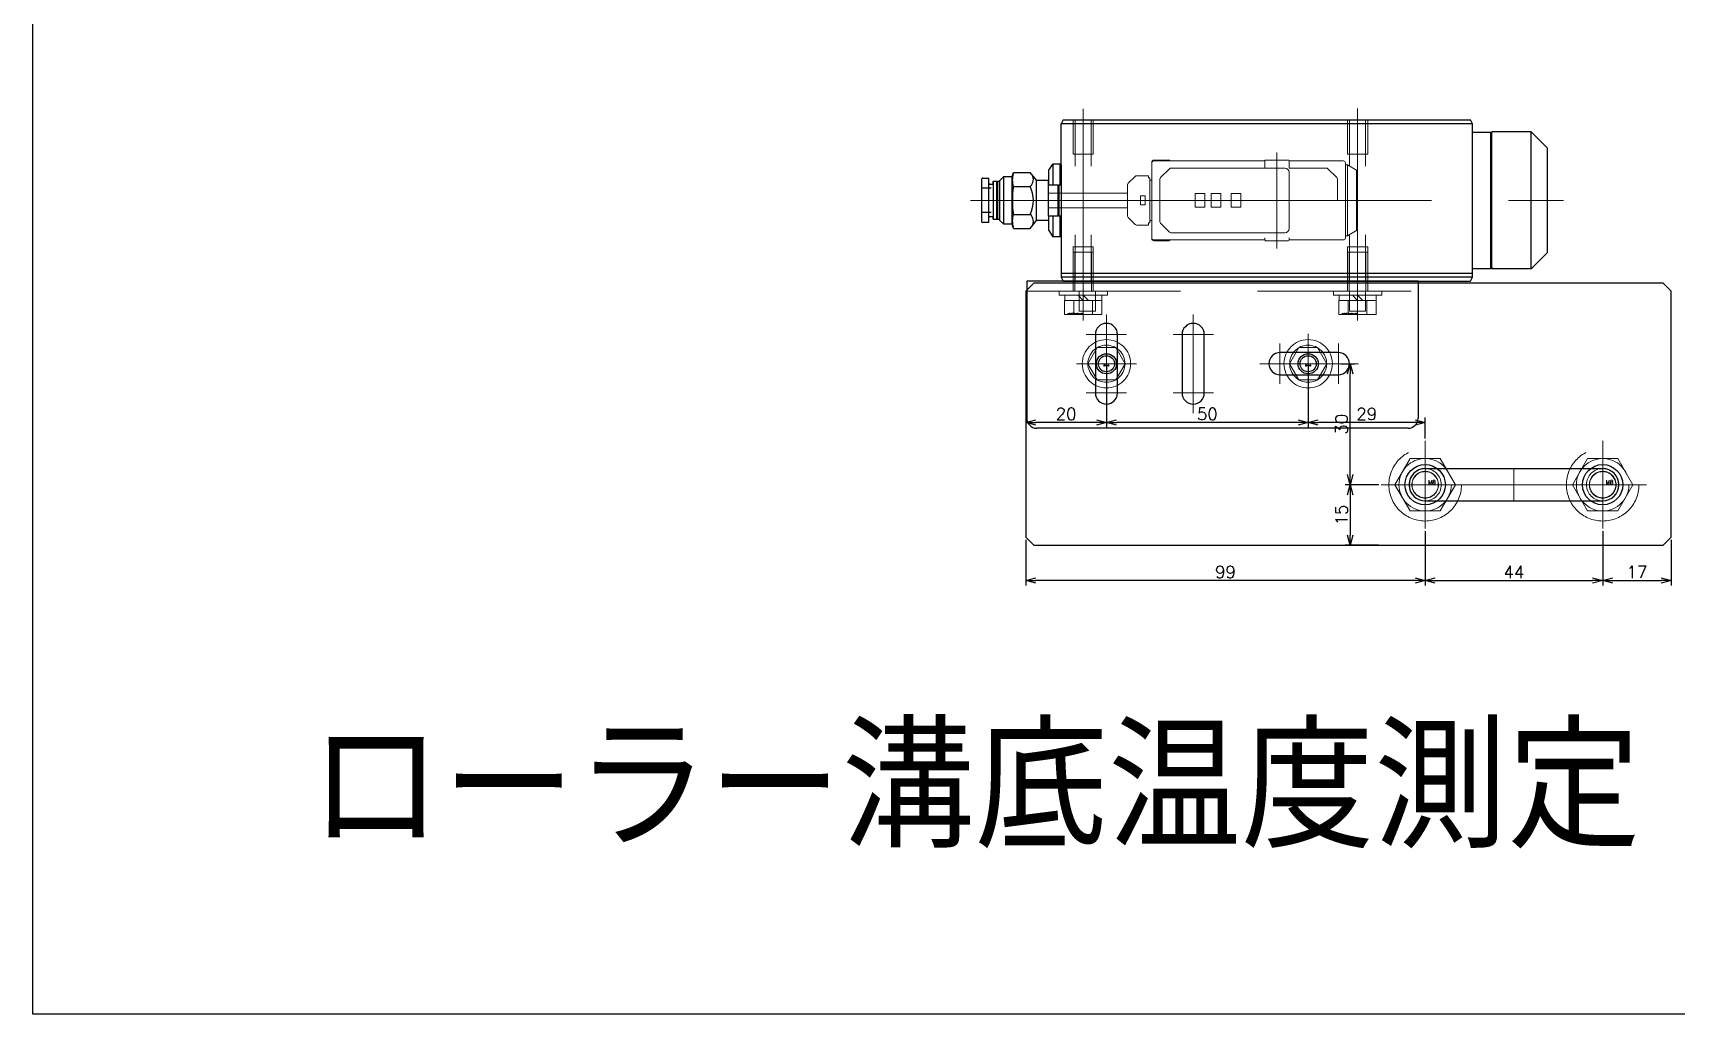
# Model space of a CAD drawing. Header units: millimetres. Extents: x -16130 to 36813, y -8099 to 27484.
# Drawn here: x 7928.7 to 8336, y -4815.4 to -4572.1 of the extents above; entities that cross this region are included whole.
import ezdxf

# ---------------------------------------------------------------- set-up
doc = ezdxf.new("R2010")
doc.units = ezdxf.units.MM
doc.header["$LTSCALE"] = 6
doc.header["$PDMODE"] = 99
doc.header["$PDSIZE"] = 1
doc.linetypes.add('CENTER2', pattern=[28.575, 19.05, -3.175, 3.175, -3.175])
doc.linetypes.add('HIDDEN', pattern=[9.525, 6.35, -3.175])
for name, color, linetype, lineweight in [('01_NORMAL', 7, 'Continuous', 25), ('04_HIDDEN', 2, 'HIDDEN', 13), ('05_CENTER', 4, 'CENTER2', 13), ('08_DIM', 3, 'Continuous', 13)]:
    doc.layers.add(name, color=color, linetype=linetype, lineweight=lineweight)
doc.layers.add('10_DRAFT', color=8, linetype='Continuous', lineweight=0, plot=False)
doc.styles.add('KSS_TXT', font='txt.shx', dxfattribs={"bigfont": 'extfont2.shx'})
doc.styles.add('KSS_TXT_L', font='txt.shx', dxfattribs={"height": 3, "bigfont": 'extfont2.shx'})
doc.dimstyles.new('KSS_DIM', dxfattribs={"dimtxt": 3, "dimasz": 2.5, "dimexe": 1.25, "dimexo": 0.625, "dimtad": 1, "dimdsep": 46, "dimtxsty": 'KSS_TXT', "dimblk": 'OPEN30', "dimcen": 0, "dimazin": 2, "dimtfac": 0.75, "dimtmove": 0, "dimatfit": 3, "dimldrblk": 'OPEN30', "dimfxl": 1, "dimtolj": 1, "dimarcsym": 0})

# ---------------------------------------------------------------- blocks, each defined once
blk = doc.blocks.new('FT-S1e_1_1')
at = {"color": 0}
for p, q in [((-82, 0), (-82, -34)), ((15, 0), (-82, 0)), ((-82, 0), (-82, -34)), ((15, 0), (-82, 0)), ((15, 0), (15, -34)), ((15, 0), (15, -34)), ((-65, -13.25), (-65, -27.75)), ((-65, -13.25), (-65, -27.75)), ((-59.5, -27.75), (-59.5, -13.25)), ((-59.5, -27.75), (-59.5, -13.25)), ((-43.5, -13.25), (-43.5, -27.75)), ((-43.5, -13.25), (-43.5, -27.75)), ((-38, -27.75), (-38, -13.25)), ((-38, -27.75), (-38, -13.25)), ((-4.75, -17.75), (-19.25, -17.75)), ((-4.75, -17.75), (-19.25, -17.75)), ((-19.25, -23.25), (-4.75, -23.25)), ((-19.25, -23.25), (-4.75, -23.25)), ((12.5, -36.5), (-79.5, -36.5)), ((12.5, -36.5), (-79.5, -36.5))]:
    blk.add_line(p, q, dxfattribs=at)
for centre, radius, start, end in [((-62.25, -13.25), 2.75, 0, 180), ((-62.25, -13.25), 2.75, 0, 180), ((-40.75, -13.25), 2.75, 0, 180), ((-40.75, -13.25), 2.75, 0, 180), ((-19.25, -20.5), 2.75, 90, 270), ((-19.25, -20.5), 2.75, 90, 270), ((-4.75, -20.5), 2.75, 270, 90), ((-4.75, -20.5), 2.75, 270, 90), ((-62.25, -27.75), 2.75, 180, 0), ((-62.25, -27.75), 2.75, 180, 0), ((-40.75, -27.75), 2.75, 180, 0), ((-40.75, -27.75), 2.75, 180, 0), ((-79.5, -34), 2.5, 180, 270), ((-79.5, -34), 2.5, 180, 270), ((12.5, -34), 2.5, 270, 0), ((12.5, -34), 2.5, 270, 0)]:
    blk.add_arc(centre, radius, start, end, dxfattribs=at)
at = {"layer": '04_HIDDEN', "color": 0}
for p, q in [((-82, -2.5), (15, -2.5)), ((-82, -2.5), (15, -2.5)), ((-69, -7.5), (-69, -2.5)), ((-69, -7.5), (-69, -2.5)), ((-65, -2.5), (-65, -7.5)), ((-65, -2.5), (-65, -7.5)), ((-2, -7.5), (-2, -2.5)), ((-2, -7.5), (-2, -2.5)), ((2, -2.5), (2, -7.5)), ((2, -2.5), (2, -7.5)), ((-69, -7.5), (-65, -7.5)), ((-69, -7.5), (-65, -7.5)), ((-2, -7.5), (2, -7.5)), ((-2, -7.5), (2, -7.5))]:
    blk.add_line(p, q, dxfattribs=at)
at = {"layer": '05_CENTER', "color": 0}
for p, q in [((-68, -5.61), (-68, 3.14)), ((0, -5.61), (0, 3.14)), ((-62.25, -8.25), (-62.25, -32.75)), ((-62.25, -8.25), (-62.25, -32.75)), ((-40.75, -8.25), (-40.75, -32.75)), ((-40.75, -8.25), (-40.75, -32.75)), ((-67.25, -13.25), (-57.25, -13.25)), ((-67.25, -13.25), (-57.25, -13.25)), ((-45.75, -13.25), (-35.75, -13.25)), ((-45.75, -13.25), (-35.75, -13.25)), ((-19.25, -15.5), (-19.25, -25.5)), ((-19.25, -15.5), (-19.25, -25.5)), ((-4.75, -15.5), (-4.75, -25.5)), ((-4.75, -15.5), (-4.75, -25.5)), ((-24.25, -20.5), (0.25, -20.5)), ((-24.25, -20.5), (0.25, -20.5)), ((-67.25, -27.75), (-57.25, -27.75)), ((-67.25, -27.75), (-57.25, -27.75)), ((-45.75, -27.75), (-35.75, -27.75)), ((-45.75, -27.75), (-35.75, -27.75))]:
    blk.add_line(p, q, dxfattribs=at)
blk = doc.blocks.new('FT-S1b_1_1')
at = {"color": 0}
for p, q in [((73, 0), (-28, 0)), ((73, 0), (-28, 0)), ((73.5, -1), (73, 0)), ((73.5, -1), (73, 0)), ((-47, -7), (-43, -3)), ((-47, -7), (-43, -3)), ((-43, -3), (-33.3, -3)), ((-43, -3), (-43, -37)), ((-43, -3), (-33.3, -3)), ((-43, -3), (-43, -37)), ((-33.3, -3.4), (-33.3, -3)), ((-33.3, -3.4), (-33.3, -3)), ((-33.3, -3.4), (-33, -3.1)), ((-33.3, -3.4), (-33, -3.1)), ((-33.3, -3.4), (-33.3, -36.6)), ((-33.3, -3.4), (-33.3, -36.6)), ((-28.5, -3.1), (-33, -3.1)), ((-33, -3.1), (-33, -36.9)), ((-28.5, -3.1), (-33, -3.1)), ((-33, -3.1), (-33, -36.9)), ((-28, 0), (-28.5, -1)), ((-28, 0), (-28.5, -1)), ((-28.5, -1), (-28.5, -3.1)), ((-28.5, -1), (73.5, -1)), ((-28.5, -1), (-28.5, -3.1)), ((-28.5, -1), (73.5, -1)), ((73.5, -2), (-28.5, -2)), ((73.5, -2), (-28.5, -2)), ((-28.5, -3.1), (-28.5, -36.9)), ((-28.5, -3.1), (-28.5, -36.9)), ((73.5, -11.2), (73.5, -1)), ((73.5, -11.2), (73.5, -1)), ((-47, -33), (-47, -7)), ((-47, -33), (-47, -7)), ((73.5, -11.2), (73.7, -11)), ((73.5, -11.2), (73.7, -11)), ((73.5, -28.8), (73.5, -11.2)), ((73.5, -28.8), (73.5, -11.2)), ((73.7, -11), (73.7, -16.1)), ((73.7, -11), (75.5, -11)), ((73.7, -11), (73.7, -16.1)), ((73.7, -11), (75.5, -11)), ((76.5, -12.5), (75.5, -11)), ((75.5, -16.1), (75.5, -11)), ((76.5, -12.5), (75.5, -11)), ((75.5, -16.1), (75.5, -11)), ((73.5, -16.1), (74, -16.1)), ((73.5, -16.1), (74, -16.1)), ((74, -16.3), (74.2, -16.1)), ((74, -16.1), (74, -23.9)), ((74, -16.3), (74.2, -16.1)), ((74, -16.1), (74, -23.9)), ((74.2, -16.1), (76.5, -16.1)), ((74.2, -16.1), (74.2, -23.9)), ((74.2, -16.1), (76.5, -16.1)), ((74.2, -16.1), (74.2, -23.9)), ((76.5, -12.5), (76.5, -16.1)), ((76.5, -12.5), (76.5, -16.1)), ((76.5, -16.1), (76.6, -16.1)), ((76.5, -16.1), (76.6, -16.1)), ((76.6, -15), (79.6, -15)), ((76.6, -16.1), (76.6, -15)), ((76.6, -15), (79.6, -15)), ((76.6, -16.1), (76.6, -15)), ((76.6, -16.1), (76.6, -23.9)), ((76.6, -16.1), (76.6, -23.9)), ((81.12, -13.07), (79.6, -15)), ((81.12, -13.07), (79.6, -15)), ((79.6, -15), (79.6, -25)), ((79.6, -15), (79.6, -25)), ((85.32, -13.07), (81.12, -13.07)), ((85.32, -13.07), (81.12, -13.07)), ((85.32, -13.07), (85.6, -14.1)), ((85.32, -13.07), (85.6, -14.1)), ((85.6, -14.1), (87.7, -14.1)), ((85.6, -14.1), (85.6, -25.9)), ((85.6, -14.1), (87.7, -14.1)), ((85.6, -14.1), (85.6, -25.9)), ((87.7, -14.1), (88.65, -15.05)), ((87.7, -14.1), (87.7, -25.9)), ((87.7, -14.1), (88.65, -15.05)), ((87.7, -14.1), (87.7, -25.9)), ((88.65, -15.05), (88.65, -15.25)), ((88.65, -15.05), (88.65, -15.25)), ((88.65, -15.25), (89.15, -15.25)), ((88.65, -15.25), (88.65, -24.75)), ((88.65, -15.25), (89.15, -15.25)), ((88.65, -15.25), (88.65, -24.75)), ((89.15, -15.25), (89.3, -15.45)), ((89.15, -15.25), (89.15, -24.75)), ((89.15, -15.25), (89.3, -15.45)), ((89.15, -15.25), (89.15, -24.75)), ((89.3, -15.45), (89.45, -15.25)), ((89.3, -15.45), (89.45, -15.25)), ((89.3, -24.55), (89.3, -15.45)), ((89.3, -24.55), (89.3, -15.45)), ((89.45, -15.25), (90.25, -15.25)), ((89.45, -15.25), (89.45, -24.75)), ((89.45, -15.25), (90.25, -15.25)), ((89.45, -15.25), (89.45, -24.75)), ((90.25, -15.25), (90.35, -15.35)), ((90.25, -15.25), (90.25, -24.75)), ((90.25, -15.25), (90.35, -15.35)), ((90.25, -15.25), (90.25, -24.75)), ((90.35, -15.35), (90.35, -15.95)), ((90.35, -15.35), (90.35, -15.95)), ((90.35, -15.95), (91.2, -15.95)), ((90.35, -24.05), (90.35, -15.95)), ((90.35, -15.95), (91.2, -15.95)), ((90.35, -24.05), (90.35, -15.95)), ((91.4, -14.5), (92.9, -14.5)), ((91.4, -14.5), (91.4, -15.75)), ((91.4, -14.5), (92.9, -14.5)), ((91.4, -14.5), (91.4, -15.75)), ((91.4, -15.75), (91.4, -24.25)), ((91.4, -15.75), (91.4, -24.25)), ((93.2, -25.2), (93.2, -14.8)), ((93.2, -25.2), (93.2, -14.8)), ((85.32, -16.54), (81.12, -16.54)), ((85.32, -16.54), (81.12, -16.54)), ((90.85, -17), (93.2, -17)), ((90.85, -17), (93.2, -17)), ((74, -23.9), (73.5, -23.9)), ((74, -23.9), (73.5, -23.9)), ((73.7, -23.9), (73.7, -29)), ((73.7, -23.9), (73.7, -29)), ((74.2, -23.9), (74, -23.7)), ((74.2, -23.9), (74, -23.7)), ((76.5, -23.9), (74.2, -23.9)), ((76.5, -23.9), (74.2, -23.9)), ((75.5, -29), (75.5, -23.9)), ((75.5, -29), (75.5, -23.9)), ((76.5, -23.9), (76.5, -27.5)), ((76.5, -23.9), (76.6, -23.9)), ((76.5, -23.9), (76.5, -27.5)), ((76.5, -23.9), (76.6, -23.9)), ((76.6, -23.9), (76.6, -25)), ((76.6, -23.9), (76.6, -25)), ((85.32, -23.46), (81.12, -23.46)), ((85.32, -23.46), (81.12, -23.46)), ((91.2, -24.05), (90.35, -24.05)), ((90.35, -24.05), (90.35, -24.65)), ((91.2, -24.05), (90.35, -24.05)), ((90.35, -24.05), (90.35, -24.65)), ((90.85, -23), (93.2, -23)), ((90.85, -23), (93.2, -23)), ((91.4, -24.25), (91.4, -25.5)), ((91.4, -24.25), (91.4, -25.5)), ((76.5, -27.5), (75.5, -29)), ((76.5, -27.5), (75.5, -29)), ((79.6, -25), (76.6, -25)), ((79.6, -25), (76.6, -25)), ((79.6, -25), (81.12, -26.93)), ((79.6, -25), (81.12, -26.93)), ((85.32, -26.93), (81.12, -26.93)), ((85.32, -26.93), (81.12, -26.93)), ((85.6, -25.9), (85.32, -26.93)), ((85.6, -25.9), (85.32, -26.93)), ((87.7, -25.9), (85.6, -25.9)), ((87.7, -25.9), (85.6, -25.9)), ((87.7, -25.9), (88.65, -24.95)), ((87.7, -25.9), (88.65, -24.95)), ((88.65, -24.75), (88.65, -24.95)), ((89.15, -24.75), (88.65, -24.75)), ((88.65, -24.75), (88.65, -24.95)), ((89.15, -24.75), (88.65, -24.75)), ((89.3, -24.55), (89.15, -24.75)), ((89.3, -24.55), (89.15, -24.75)), ((89.45, -24.75), (89.3, -24.55)), ((89.45, -24.75), (89.3, -24.55)), ((90.25, -24.75), (89.45, -24.75)), ((90.25, -24.75), (89.45, -24.75)), ((90.35, -24.65), (90.25, -24.75)), ((90.35, -24.65), (90.25, -24.75)), ((92.9, -25.5), (91.4, -25.5)), ((92.9, -25.5), (91.4, -25.5)), ((73.5, -28.8), (73.7, -29)), ((73.5, -28.8), (73.5, -39)), ((73.5, -28.8), (73.7, -29)), ((73.5, -28.8), (73.5, -39)), ((73.7, -29), (75.5, -29)), ((73.7, -29), (75.5, -29)), ((-47, -33), (-43, -37)), ((-47, -33), (-43, -37)), ((-33.3, -36.6), (-33, -36.9)), ((-33.3, -36.6), (-33.3, -37)), ((-33.3, -36.6), (-33, -36.9)), ((-33.3, -36.6), (-33.3, -37)), ((-43, -37), (-33.3, -37)), ((-43, -37), (-33.3, -37)), ((-28.5, -36.9), (-33, -36.9)), ((-28.5, -36.9), (-33, -36.9)), ((-28.5, -36.9), (-28.5, -39)), ((-28.5, -36.9), (-28.5, -39)), ((-28.5, -39), (-28, -40)), ((-28.5, -39), (73.5, -39)), ((-28.5, -39), (-28, -40)), ((-28.5, -39), (73.5, -39)), ((73, -40), (-28, -40)), ((73, -40), (-28, -40)), ((73, -40), (73.5, -39)), ((73, -40), (73.5, -39))]:
    blk.add_line(p, q, dxfattribs=at)
for centre, radius, start, end in [((82.74, -14.8), 2.37, 150.5581, 226.933), ((82.74, -14.8), 2.37, 150.5581, 226.933), ((79.42, -14.8), 6.16, 343.6571, 13.6572), ((79.42, -14.8), 6.16, 343.6571, 13.6572), ((91.2, -15.75), 0.2, 270, 0), ((91.2, -15.75), 0.2, 270, 0), ((92.9, -14.8), 0.3, 0, 90), ((92.9, -14.8), 0.3, 0, 90), ((88.76, -20), 8.39, 155.608, 204.392), ((88.76, -20), 8.39, 155.608, 204.392), ((61.32, -20), 24.25, 351.7868, 8.2132), ((61.32, -20), 24.25, 351.7868, 8.2132), ((82.74, -25.2), 2.37, 133.067, 209.4419), ((82.74, -25.2), 2.37, 133.067, 209.4419), ((79.42, -25.2), 6.16, 346.3428, 16.3429), ((79.42, -25.2), 6.16, 346.3428, 16.3429), ((91.2, -24.25), 0.2, 0, 90), ((91.2, -24.25), 0.2, 0, 90), ((92.9, -25.2), 0.3, 270, 0), ((92.9, -25.2), 0.3, 270, 0)]:
    blk.add_arc(centre, radius, start, end, dxfattribs=at)
at = {"layer": '04_HIDDEN', "color": 0}
for p, q in [((-2.5, 0), (-2.5, -8.5)), ((-2, 0), (-2, -11.5)), ((2, 0), (2, -11.5)), ((2.5, 0), (2.5, -8.5)), ((65.5, 0), (65.5, -8.5)), ((66, 0), (66, -11.5)), ((70, 0), (70, -11.5)), ((70.5, 0), (70.5, -8.5)), ((2.5, -8.5), (-2.5, -8.5)), ((70.5, -8.5), (65.5, -8.5)), ((-2, -40), (-2, -28.5)), ((2, -40), (2, -28.5)), ((66, -40), (66, -28.5)), ((70, -40), (70, -28.5)), ((-2.5, -40), (-2.5, -31.5)), ((2.5, -31.5), (-2.5, -31.5)), ((2.5, -40), (2.5, -31.5)), ((65.5, -40), (65.5, -31.5)), ((70.5, -31.5), (65.5, -31.5)), ((70.5, -40), (70.5, -31.5))]:
    blk.add_line(p, q, dxfattribs=at)
at = {"layer": '05_CENTER', "color": 0}
for p, q in [((0, 2.05), (0, -42.44)), ((68, 2.05), (68, -42.44)), ((95.96, -20), (-51.05, -20)), ((0, -42.81), (0, -33.68)), ((0, -42.71), (0, -33.78)), ((68, -42.71), (68, -33.78))]:
    blk.add_line(p, q, dxfattribs=at)
blk = doc.blocks.new('FT-H30b_1_1')
at = {"color": 0}
for p, q in [((2.8, 0), (-2.8, 0)), ((2.8, 0), (-2.8, 0)), ((-19.7, -2.5), (-17.5, -1.2)), ((-19.7, -2.5), (-17.5, -1.2)), ((-19.7, -17.5), (-19.7, -2.5)), ((-19.7, -17.5), (-19.7, -2.5)), ((-17, -1.2), (-17.5, -1.2)), ((-17.5, -1.2), (-17.5, -18.8)), ((-17, -1.2), (-17.5, -1.2)), ((-17.5, -1.2), (-17.5, -18.8)), ((-17, -0.7), (-17, -1.2)), ((-17, -0.7), (-17, -1.2)), ((-17, -1.2), (-17, -18.8)), ((-17, -1.2), (-17, -18.8)), ((-3, -0.2), (-16.5, -0.2)), ((-3, -0.2), (-16.5, -0.2)), ((-3, -0.7), (-3, -0.2)), ((-3, -0.7), (-3, -0.2)), ((-3, -17), (-3, -3)), ((-3, -17), (-3, -3)), ((-2, -2), (26.29, -2)), ((-2, -2), (26.29, -2)), ((3, -0.2), (26.5, -0.2)), ((3, -0.2), (3, -0.7)), ((3, -0.2), (26.5, -0.2)), ((3, -0.2), (3, -0.7)), ((26.5, -0.2), (30.5, -0.2)), ((26.5, -0.2), (30.5, -0.2)), ((26.65, -2.15), (28.85, -4.35)), ((26.65, -2.15), (28.85, -4.35)), ((30.51, 0), (26.7, 0)), ((30.51, 0), (26.7, 0)), ((31, -5), (31, -0.5)), ((31, -5), (31, -0.5)), ((31.8, -4.44), (31.8, -3.9)), ((31.8, -3.9), (34.79, -3.9)), ((31.8, -4.44), (31.8, -3.9)), ((31.8, -3.9), (34.79, -3.9)), ((36.85, -5.75), (35.15, -4.05)), ((36.85, -5.75), (35.15, -4.05)), ((29, -15.29), (29, -4.71)), ((29, -15.29), (29, -4.71)), ((31, -5), (31, -15)), ((31, -5), (31.5, -5)), ((31, -5), (31, -15)), ((31, -5), (31.5, -5)), ((31.8, -4.44), (31.5, -4.44)), ((31.5, -4.44), (31.5, -5)), ((31.8, -4.44), (31.5, -4.44)), ((31.5, -4.44), (31.5, -5)), ((31.5, -5), (31.5, -15)), ((31.5, -5), (31.5, -15)), ((37, -6.11), (37, -8.2)), ((37, -6.11), (37, -8.2)), ((-15, -10), (-17, -10)), ((-15, -10), (-17, -10)), ((-15, -10), (-15, -15.29)), ((-15, -10), (-15, -15.29)), ((8.9, -11.7), (8.9, -8.3)), ((8.9, -8.3), (11.3, -8.3)), ((8.9, -11.7), (8.9, -8.3)), ((8.9, -8.3), (11.3, -8.3)), ((11.3, -11.7), (8.9, -11.7)), ((11.3, -11.7), (8.9, -11.7)), ((11.3, -8.3), (11.3, -11.7)), ((11.3, -8.3), (11.3, -11.7)), ((13.9, -11.7), (13.9, -8.3)), ((13.9, -8.3), (16.3, -8.3)), ((13.9, -11.7), (13.9, -8.3)), ((13.9, -8.3), (16.3, -8.3)), ((16.3, -11.7), (13.9, -11.7)), ((16.3, -11.7), (13.9, -11.7)), ((16.3, -8.3), (16.3, -11.7)), ((16.3, -8.3), (16.3, -11.7)), ((17.9, -11.7), (17.9, -8.3)), ((17.9, -8.3), (20.3, -8.3)), ((17.9, -11.7), (17.9, -8.3)), ((17.9, -8.3), (20.3, -8.3)), ((20.3, -11.7), (17.9, -11.7)), ((20.3, -11.7), (17.9, -11.7)), ((20.3, -8.3), (20.3, -11.7)), ((20.3, -8.3), (20.3, -11.7)), ((29, -10), (31.5, -10)), ((29, -10), (31.5, -10)), ((32.65, -8.9), (32.65, -11.1)), ((32.65, -8.9), (33.8, -8.9)), ((32.65, -8.9), (32.65, -11.1)), ((32.65, -8.9), (33.8, -8.9)), ((32.65, -10), (33.8, -10)), ((32.65, -10), (33.8, -10)), ((33.8, -11.1), (32.65, -11.1)), ((33.8, -11.1), (32.65, -11.1)), ((33.8, -11.1), (33.8, -8.9)), ((33.8, -11.1), (33.8, -8.9)), ((37, -8.2), (37, -11.8)), ((56.8, -8.2), (37, -8.2)), ((37, -8.2), (37, -11.8)), ((56.8, -8.2), (37, -8.2)), ((37, -11.8), (37, -13.89)), ((56.8, -11.8), (37, -11.8)), ((37, -11.8), (37, -13.89)), ((56.8, -11.8), (37, -11.8)), ((-14.85, -15.65), (-12.65, -17.85)), ((-14.85, -15.65), (-12.65, -17.85)), ((28.85, -15.65), (26.65, -17.85)), ((28.85, -15.65), (26.65, -17.85)), ((31, -15), (31.5, -15)), ((31, -19.5), (31, -15)), ((31, -15), (31.5, -15)), ((31, -19.5), (31, -15)), ((31.5, -15), (31.5, -15.56)), ((31.5, -15), (31.5, -15.56)), ((31.5, -15.56), (31.8, -15.56)), ((31.5, -15.56), (31.8, -15.56)), ((31.8, -16.1), (31.8, -15.56)), ((31.8, -16.1), (31.8, -15.56)), ((31.8, -16.1), (34.79, -16.1)), ((31.8, -16.1), (34.79, -16.1)), ((36.85, -14.25), (35.15, -15.95)), ((36.85, -14.25), (35.15, -15.95)), ((-19.7, -17.5), (-17.5, -18.8)), ((-19.7, -17.5), (-17.5, -18.8)), ((-17, -18.8), (-17.5, -18.8)), ((-17, -18.8), (-17.5, -18.8)), ((-17, -18.8), (-17, -19.3)), ((-17, -18.8), (-17, -19.3)), ((-16.5, -19.8), (-3, -19.8)), ((-16.5, -19.8), (-3, -19.8)), ((-12.29, -18), (-3, -18)), ((-12.29, -18), (-3, -18)), ((-3, -18), (-3, -19.8)), ((-3, -18), (-3, -19.8)), ((-2.8, -20), (2.8, -20)), ((-2.8, -20), (2.8, -20)), ((26.29, -18), (-2, -18)), ((26.29, -18), (-2, -18)), ((3, -18), (3, -19.8)), ((3, -18), (3, -19.8)), ((26.5, -19.8), (3, -19.8)), ((26.5, -19.8), (3, -19.8)), ((26.5, -19.8), (30.5, -19.8)), ((26.5, -19.8), (30.5, -19.8)), ((26.7, -20), (30.53, -20)), ((26.7, -20), (30.53, -20))]:
    blk.add_line(p, q, dxfattribs=at)
for centre, radius, start, end in [((-2.8, -0.2), 0.2, 90, 180), ((-2.8, -0.2), 0.2, 90, 180), ((-16.5, -0.7), 0.5, 90, 180), ((-16.5, -0.7), 0.5, 90, 180), ((-2, -3), 1, 90, 180), ((-2, -3), 1, 90, 180), ((2.8, -0.2), 0.2, 0, 90), ((2.8, -0.2), 0.2, 0, 90), ((26.29, -2.5), 0.5, 45, 90), ((26.29, -2.5), 0.5, 45, 90), ((26.7, -0.2), 0.2, 90, 180), ((26.7, -0.2), 0.2, 90, 180), ((30.5, -0.7), 0.5, 0, 90), ((30.5, -0.7), 0.5, 0, 90), ((30.5, -0.5), 0.5, 0, 88.8541), ((30.5, -0.5), 0.5, 0, 88.8541), ((34.79, -4.4), 0.5, 45, 90), ((34.79, -4.4), 0.5, 45, 90), ((28.5, -4.71), 0.5, 0, 45), ((28.5, -4.71), 0.5, 0, 45), ((36.5, -6.11), 0.5, 0, 45), ((36.5, -6.11), 0.5, 0, 45), ((-14.5, -15.29), 0.5, 180, 225), ((-14.5, -15.29), 0.5, 180, 225), ((28.5, -15.29), 0.5, 315, 0), ((28.5, -15.29), 0.5, 315, 0), ((34.79, -15.6), 0.5, 270, 315), ((34.79, -15.6), 0.5, 270, 315), ((36.5, -13.89), 0.5, 315, 0), ((36.5, -13.89), 0.5, 315, 0), ((-16.5, -19.3), 0.5, 180, 270), ((-16.5, -19.3), 0.5, 180, 270), ((-12.29, -17.5), 0.5, 225, 270), ((-12.29, -17.5), 0.5, 225, 270), ((-2, -17), 1, 180, 270), ((-2, -17), 1, 180, 270), ((-2.8, -19.8), 0.2, 180, 270), ((-2.8, -19.8), 0.2, 180, 270), ((2.8, -19.8), 0.2, 270, 0), ((2.8, -19.8), 0.2, 270, 0), ((26.29, -17.5), 0.5, 270, 315), ((26.29, -17.5), 0.5, 270, 315), ((26.7, -19.8), 0.199, 180, 270), ((26.7, -19.8), 0.199, 180, 270), ((30.5, -19.3), 0.5, 270, 0), ((30.5, -19.3), 0.5, 270, 0), ((30.5, -19.5), 0.5, 273.6243, 0), ((30.5, -19.5), 0.5, 273.6243, 0)]:
    blk.add_arc(centre, radius, start, end, dxfattribs=at)
at = {"layer": '05_CENTER', "color": 0}
for p, q in [((0, 1.9), (0, -21.9)), ((-22.7, -10), (59.8, -10))]:
    blk.add_line(p, q, dxfattribs=at)
blk = doc.blocks.new('A$C71340FE3_1_1')
at = {"color": 0}
for p, q in [((-4.62, 5.8), (4.62, 5.8)), ((-4.62, 2.3), (-4.62, 5.8)), ((-2.31, 2.3), (-2.31, 5.8)), ((2.31, 2.3), (2.31, 5.8)), ((4.62, 2.3), (4.62, 5.8)), ((-6, 1), (6, 1)), ((-6, 1), (-6, 0)), ((-6, 0), (6, 0)), ((-4.6, 2.3), (-4.6, 1)), ((4.6, 2.3), (-4.6, 2.3)), ((0, 1), (-1.3, 2.3)), ((0, 2.3), (1.3, 1)), ((4.6, 1), (4.6, 2.3)), ((6, 0), (6, 1))]:
    blk.add_line(p, q, dxfattribs=at)
at = {"color": 0, "linetype": 'CENTER2'}
blk.add_line((0, -11.2), (0, 7.3), dxfattribs=at)
at = {"color": 0, "linetype": 'HIDDEN'}
for p, q in [((-2.5, -9.7), (-2.5, 0)), ((-2.07, 0), (-2.07, -9.7)), ((2.07, 0), (2.07, -9.7)), ((2.5, -9.7), (2.5, 0)), ((-2.5, -9.7), (2.5, -9.7))]:
    blk.add_line(p, q, dxfattribs=at)
at = {"layer": '10_DRAFT', "style": 'KSS_TXT_L'}
blk.add_text('BT-M5x12L,SW,PW', height=0.3, dxfattribs=at).set_placement((0.22, 5.46))
blk = doc.blocks.new('_Open30')
at = {"color": 0, "linetype": 'ByBlock', "lineweight": -2}
for p, q in [((-1, 0.27), (0, 0)), ((0, 0), (-1, -0.27)), ((0, 0), (-1, 0))]:
    blk.add_line(p, q, dxfattribs=at)
blk = doc.blocks.new('*D2976')
at = {"layer": '08_DIM', "color": 0, "lineweight": -2, "transparency": 16777216}
for p, q in [((8244.75, -4654.74), (8244.75, -4669.94)), ((8273.75, -4672.63), (8273.75, -4667.44)), ((8271.25, -4668.69), (8247.25, -4668.69))]:
    blk.add_line(p, q, dxfattribs=at)
at = {"layer": 'Defpoints', "color": 0, "transparency": 16777216}
for p in [(8244.75, -4654.12), (8244.75, -4668.69), (8273.75, -4673.25)]:
    blk.add_point(p, dxfattribs=at)
at = {"layer": '08_DIM', "color": 0, "lineweight": -2, "transparency": 16777216, "xscale": 2.5, "yscale": 2.5, "zscale": 2.5, "rotation": 180}
blk.add_blockref('_Open30', (8244.75, -4668.69), dxfattribs=at)
at = {"layer": '08_DIM', "color": 0, "lineweight": -2, "transparency": 16777216, "xscale": 2.5, "yscale": 2.5, "zscale": 2.5}
blk.add_blockref('_Open30', (8273.75, -4668.69), dxfattribs=at)
at = {"layer": '08_DIM', "color": 0, "transparency": 16777216, "insert": (8259.25, -4666.56), "char_height": 3, "attachment_point": 5, "style": 'KSS_TXT'}
blk.add_mtext('\\A1;29', dxfattribs=at)
blk = doc.blocks.new('*D2977')
at = {"layer": '08_DIM', "color": 0, "lineweight": -2, "transparency": 16777216}
for p, q in [((8194.75, -4654.74), (8194.75, -4669.94)), ((8244.75, -4654.74), (8244.75, -4669.94)), ((8242.25, -4668.69), (8197.25, -4668.69))]:
    blk.add_line(p, q, dxfattribs=at)
at = {"layer": 'Defpoints', "color": 0, "transparency": 16777216}
for p in [(8194.75, -4654.12), (8244.75, -4654.12), (8194.75, -4668.69)]:
    blk.add_point(p, dxfattribs=at)
at = {"layer": '08_DIM', "color": 0, "lineweight": -2, "transparency": 16777216, "xscale": 2.5, "yscale": 2.5, "zscale": 2.5, "rotation": 180}
blk.add_blockref('_Open30', (8194.75, -4668.69), dxfattribs=at)
at = {"layer": '08_DIM', "color": 0, "lineweight": -2, "transparency": 16777216, "xscale": 2.5, "yscale": 2.5, "zscale": 2.5}
blk.add_blockref('_Open30', (8244.75, -4668.69), dxfattribs=at)
at = {"layer": '08_DIM', "color": 0, "transparency": 16777216, "insert": (8219.75, -4666.56), "char_height": 3, "attachment_point": 5, "style": 'KSS_TXT'}
blk.add_mtext('\\A1;50', dxfattribs=at)
blk = doc.blocks.new('*D2978')
at = {"layer": '08_DIM', "color": 0, "lineweight": -2, "transparency": 16777216}
for p, q in [((8174.75, -4666.99), (8174.75, -4669.94)), ((8194.75, -4666.99), (8194.75, -4669.94)), ((8192.25, -4668.69), (8177.25, -4668.69))]:
    blk.add_line(p, q, dxfattribs=at)
at = {"layer": 'Defpoints', "color": 0, "transparency": 16777216}
for p in [(8174.75, -4666.37), (8194.75, -4666.37), (8174.75, -4668.69)]:
    blk.add_point(p, dxfattribs=at)
at = {"layer": '08_DIM', "color": 0, "lineweight": -2, "transparency": 16777216, "xscale": 2.5, "yscale": 2.5, "zscale": 2.5, "rotation": 180}
blk.add_blockref('_Open30', (8174.75, -4668.69), dxfattribs=at)
at = {"layer": '08_DIM', "color": 0, "lineweight": -2, "transparency": 16777216, "xscale": 2.5, "yscale": 2.5, "zscale": 2.5}
blk.add_blockref('_Open30', (8194.75, -4668.69), dxfattribs=at)
at = {"layer": '08_DIM', "color": 0, "transparency": 16777216, "insert": (8184.75, -4666.56), "char_height": 3, "attachment_point": 5, "style": 'KSS_TXT'}
blk.add_mtext('\\A1;20', dxfattribs=at)
blk = doc.blocks.new('A$C6C943B69_1_1')
at = {"color": 0, "linetype": 'CENTER2'}
for p, q in [((0, -7.44), (0, 7.44)), ((-7.44, 0), (7.44, 0))]:
    blk.add_line(p, q, dxfattribs=at)
at = {"color": 0}
for p, q in [((-4.62, 0), (-2.31, 4)), ((-2.31, 4), (2.31, 4)), ((2.31, 4), (4.62, 0)), ((-2.31, -4), (-4.62, 0)), ((2.31, -4), (-2.31, -4)), ((4.62, 0), (2.31, -4))]:
    blk.add_line(p, q, dxfattribs=at)
for radius in [6, 4.6]:
    blk.add_circle((0, 0), radius, dxfattribs=at)
at = {"layer": '10_DRAFT', "style": 'KSS_TXT_L'}
blk.add_text('BT-M5', height=0.3, dxfattribs=at).set_placement((-0.7, -0.56))
blk = doc.blocks.new('A$C3E5F2E43_1_1')
at = {"color": 0}
for p, q in [((-22, 4), (22, 4)), ((-22, -4), (22, -4))]:
    blk.add_line(p, q, dxfattribs=at)
for centre, start, end in [((-22, 0), 90, 270), ((22, 0), 270, 90)]:
    blk.add_arc(centre, 4, start, end)
at = {"layer": '04_HIDDEN', "color": 0}
for centre in [(-22, 0), (22, 0)]:
    blk.add_circle(centre, 3.32, dxfattribs=at)
for centre, start, end in [((-22, 0), 270, 90), ((22, 0), 90, 270)]:
    blk.add_arc(centre, 4, start, end, dxfattribs=at)
at = {"layer": '05_CENTER', "color": 0}
for p, q in [((-22, -6.7), (-22, 6.7)), ((22, -6.7), (22, 6.7)), ((28.64, 0), (-28.64, 0))]:
    blk.add_line(p, q, dxfattribs=at)
at = {"layer": '10_DRAFT'}
blk.add_line((0, 4), (0, -4), dxfattribs=at)
blk = doc.blocks.new('8b_1_1')
at = {"color": 0, "linetype": 'CENTER2'}
for p, q in [((0, -10.87), (0, 10.87)), ((10.87, 0), (-10.87, 0))]:
    blk.add_line(p, q, dxfattribs=at)
at = {"color": 0}
for p, q in [((-3.75, 6.49), (-7.5, 0)), ((-3.75, 6.49), (-7.5, 0)), ((3.75, 6.49), (-3.75, 6.49)), ((3.75, 6.49), (-3.75, 6.49)), ((7.5, 0), (3.75, 6.49)), ((7.5, 0), (3.75, 6.49)), ((-7.5, 0), (-3.75, -6.49)), ((-7.5, 0), (-3.75, -6.49)), ((3.75, -6.49), (7.5, 0)), ((3.75, -6.49), (7.5, 0)), ((-3.75, -6.49), (3.75, -6.49)), ((-3.75, -6.49), (3.75, -6.49))]:
    blk.add_line(p, q, dxfattribs=at)
for radius in [9, 6.5, 4, 3.25]:
    blk.add_circle((0, 0), radius, dxfattribs=at)
at = {"layer": '10_DRAFT', "style": 'KSS_TXT'}
blk.add_text('M8', height=1, dxfattribs=at).set_placement((0.76, 0.14))
blk = doc.blocks.new('M5tz_1_1_1')
at = {"color": 0}
for radius in [2.5, 2.5, 2]:
    blk.add_circle((0, 0), radius, dxfattribs=at)
blk.add_circle((0, 0), 2)
at = {"layer": '05_CENTER'}
for p, q in [((0, -5.06), (0, 5.06)), ((5.06, 0), (-5.06, 0))]:
    blk.add_line(p, q, dxfattribs=at)
blk = doc.blocks.new('A$C68097B02_1_1')
at = {"color": 0}
blk.add_lwpolyline([(-18, -45), (138, -45), (140, -43), (140, 18), (138, 20), (-18, 20), (-20, 18), (-20, -43)], close=True, dxfattribs=at)
for centre in [(79, -30), (123, -30)]:
    blk.add_circle(centre, 5, dxfattribs=at)
at = {"layer": '05_CENTER'}
for p, q in [((79, -37.34), (79, -22.66)), ((123, -37.34), (123, -22.66)), ((86.34, -30), (71.66, -30)), ((130.34, -30), (115.66, -30))]:
    blk.add_line(p, q, dxfattribs=at)
for p in [(0, 0), (50, 0, 0)]:
    blk.add_blockref('M5tz_1_1_1', p)
blk = doc.blocks.new('*D3006')
at = {"layer": '08_DIM', "color": 0, "lineweight": -2, "transparency": 16777216}
for p, q in [((8273.75, -4695.61), (8273.75, -4709.13)), ((8317.75, -4695.61), (8317.75, -4709.13)), ((8276.25, -4707.88), (8315.25, -4707.88))]:
    blk.add_line(p, q, dxfattribs=at)
at = {"layer": 'Defpoints', "color": 0, "transparency": 16777216}
for p in [(8273.75, -4694.99), (8317.75, -4694.99), (8317.75, -4707.88)]:
    blk.add_point(p, dxfattribs=at)
at = {"layer": '08_DIM', "color": 0, "lineweight": -2, "transparency": 16777216, "xscale": 2.5, "yscale": 2.5, "zscale": 2.5, "rotation": 180}
blk.add_blockref('_Open30', (8273.75, -4707.88), dxfattribs=at)
at = {"layer": '08_DIM', "color": 0, "lineweight": -2, "transparency": 16777216, "xscale": 2.5, "yscale": 2.5, "zscale": 2.5}
blk.add_blockref('_Open30', (8317.75, -4707.88), dxfattribs=at)
at = {"layer": '08_DIM', "color": 0, "transparency": 16777216, "insert": (8295.75, -4705.76), "char_height": 3, "attachment_point": 5, "style": 'KSS_TXT'}
blk.add_mtext('\\A1;44', dxfattribs=at)
blk = doc.blocks.new('*D3007')
at = {"layer": '08_DIM', "color": 0, "lineweight": -2, "transparency": 16777216}
for p, q in [((8317.75, -4695.61), (8317.75, -4709.13)), ((8334.75, -4697.74), (8334.75, -4709.13)), ((8320.25, -4707.88), (8332.25, -4707.88))]:
    blk.add_line(p, q, dxfattribs=at)
at = {"layer": 'Defpoints', "color": 0, "transparency": 16777216}
for p in [(8317.75, -4694.99), (8334.75, -4697.12), (8334.75, -4707.88)]:
    blk.add_point(p, dxfattribs=at)
at = {"layer": '08_DIM', "color": 0, "lineweight": -2, "transparency": 16777216, "xscale": 2.5, "yscale": 2.5, "zscale": 2.5, "rotation": 180}
blk.add_blockref('_Open30', (8317.75, -4707.88), dxfattribs=at)
at = {"layer": '08_DIM', "color": 0, "lineweight": -2, "transparency": 16777216, "xscale": 2.5, "yscale": 2.5, "zscale": 2.5}
blk.add_blockref('_Open30', (8334.75, -4707.88), dxfattribs=at)
at = {"layer": '08_DIM', "color": 0, "transparency": 16777216, "insert": (8326.25, -4705.76), "char_height": 3, "attachment_point": 5, "style": 'KSS_TXT'}
blk.add_mtext('\\A1;17', dxfattribs=at)
blk = doc.blocks.new('*D3008')
at = {"layer": '08_DIM', "color": 0, "lineweight": -2, "transparency": 16777216}
for p, q in [((8262.26, -4684.12), (8253.92, -4684.12)), ((8255.17, -4686.62), (8255.17, -4696.62)), ((8262.26, -4699.12), (8253.92, -4699.12))]:
    blk.add_line(p, q, dxfattribs=at)
at = {"layer": 'Defpoints', "color": 0, "transparency": 16777216}
for p in [(8262.88, -4684.12), (8255.17, -4699.12), (8262.88, -4699.12)]:
    blk.add_point(p, dxfattribs=at)
at = {"layer": '08_DIM', "color": 0, "lineweight": -2, "transparency": 16777216, "xscale": 2.5, "yscale": 2.5, "zscale": 2.5}
for p, rotation in [((8255.17, -4684.12), 90), ((8255.17, -4699.12), 270)]:
    blk.add_blockref('_Open30', p, dxfattribs=dict(at, rotation=rotation))
at = {"layer": '08_DIM', "color": 0, "transparency": 16777216, "insert": (8253.04, -4691.62), "char_height": 3, "attachment_point": 5, "rotation": 90, "style": 'KSS_TXT'}
blk.add_mtext('\\A1;15', dxfattribs=at)
blk = doc.blocks.new('*D3009')
at = {"layer": '08_DIM', "color": 0, "lineweight": -2, "transparency": 16777216}
for p, q in [((8252.82, -4654.12), (8256.41, -4654.12)), ((8255.16, -4681.62), (8255.16, -4656.62)), ((8262.26, -4684.12), (8253.91, -4684.12))]:
    blk.add_line(p, q, dxfattribs=at)
at = {"layer": 'Defpoints', "color": 0, "transparency": 16777216}
for p in [(8252.19, -4654.12), (8255.16, -4654.12), (8262.88, -4684.12)]:
    blk.add_point(p, dxfattribs=at)
at = {"layer": '08_DIM', "color": 0, "lineweight": -2, "transparency": 16777216, "xscale": 2.5, "yscale": 2.5, "zscale": 2.5}
for p, rotation in [((8255.16, -4654.12), 90), ((8255.16, -4684.12), 270)]:
    blk.add_blockref('_Open30', p, dxfattribs=dict(at, rotation=rotation))
at = {"layer": '08_DIM', "color": 0, "transparency": 16777216, "insert": (8253.03, -4669.12), "char_height": 3, "attachment_point": 5, "rotation": 90, "style": 'KSS_TXT'}
blk.add_mtext('\\A1;30', dxfattribs=at)
blk = doc.blocks.new('*D3010')
at = {"layer": '08_DIM', "color": 0, "lineweight": -2, "transparency": 16777216}
for p, q in [((8273.75, -4695.61), (8273.75, -4709.13)), ((8174.75, -4697.74), (8174.75, -4709.13)), ((8271.25, -4707.88), (8177.25, -4707.88))]:
    blk.add_line(p, q, dxfattribs=at)
at = {"layer": 'Defpoints', "color": 0, "transparency": 16777216}
for p in [(8273.75, -4694.99), (8174.75, -4697.12), (8174.75, -4707.88)]:
    blk.add_point(p, dxfattribs=at)
at = {"layer": '08_DIM', "color": 0, "lineweight": -2, "transparency": 16777216, "xscale": 2.5, "yscale": 2.5, "zscale": 2.5, "rotation": 180}
blk.add_blockref('_Open30', (8174.75, -4707.88), dxfattribs=at)
at = {"layer": '08_DIM', "color": 0, "lineweight": -2, "transparency": 16777216, "xscale": 2.5, "yscale": 2.5, "zscale": 2.5}
blk.add_blockref('_Open30', (8273.75, -4707.88), dxfattribs=at)
at = {"layer": '08_DIM', "color": 0, "transparency": 16777216, "insert": (8224.25, -4705.76), "char_height": 3, "attachment_point": 5, "style": 'KSS_TXT'}
blk.add_mtext('\\A1;99', dxfattribs=at)

msp = doc.modelspace()

# ---------------------------------------------------------------- linework, layer by layer
msp.add_lwpolyline([(7928.65067, -4245.77727), (8408.77456, -4245.77727), (8408.77456, -4815.39271), (7928.65067, -4815.39271)], close=True)

# ---------------------------------------------------------------- block references
at = {"color": 4, "rotation": 180}
msp.add_blockref('FT-S1b_1_1', (8257.00084, -4633.61872, 0), dxfattribs=at)
at = {"color": 4}
for name, p in [('FT-S1e_1_1', (8257.00084, -4633.61872, 0)), ('A$C3E5F2E43_1_1', (8295.75084, -4684.11872, 0))]:
    msp.add_blockref(name, p, dxfattribs=at)
at = {"layer": '01_NORMAL'}
msp.add_blockref('A$C68097B02_1_1', (8194.75084, -4654.11872, 0), dxfattribs=at)
at = {"layer": '04_HIDDEN', "rotation": 180}
for p in [(8189.00084, -4636.11872, 0), (8257.00084, -4636.11872, 0)]:
    msp.add_blockref('A$C71340FE3_1_1', p, dxfattribs=at)
at = {"layer": '04_HIDDEN'}
for p in [(8194.75084, -4654.11872, 0), (8244.75084, -4654.11872)]:
    msp.add_blockref('A$C6C943B69_1_1', p, dxfattribs=at)
at = {"layer": '04_HIDDEN', "color": 4}
for p in [(8273.75084, -4684.11872, 0), (8317.75084, -4684.11872, 0)]:
    msp.add_blockref('8b_1_1', p, dxfattribs=at)
at = {"layer": '10_DRAFT', "rotation": 180}
msp.add_blockref('FT-H30b_1_1', (8237.00084, -4623.61862, 0), dxfattribs=at)

# ---------------------------------------------------------------- texts
at = {"layer": '08_DIM', "style": 'KSS_TXT'}
msp.add_text('ローラー溝底温度測定', height=30, dxfattribs=at).set_placement((7997.12846, -4774.16363))

# ---------------------------------------------------------------- dimensions: what is measured, and where the dimension line sits
at = {"layer": '08_DIM'}
for base, p1, p2, picture, middle in [((8194.75084, -4668.68755), (8244.75084, -4654.11872, 0), (8194.75084, -4654.11872, 0), '*D2977', (8219.75084, -4666.56046)), ((8244.75084, -4668.68755), (8273.75084, -4673.25047, 0), (8244.75084, -4654.11872, 0), '*D2976', (8259.25084, -4666.56255)), ((8174.75084, -4668.68755), (8194.75084, -4666.36872, 0), (8174.75084, -4666.36872, 0), '*D2978', (8184.75084, -4666.56255)), ((8317.75084, -4707.88291), (8273.75084, -4694.98697, 0), (8317.75084, -4694.98697, 0), '*D3006', (8295.75084, -4705.75791)), ((8334.75084, -4707.88291), (8317.75084, -4694.98697, 0), (8334.75084, -4697.11872, 0), '*D3007', (8326.25084, -4705.75791))]:
    dim = msp.add_linear_dim(base=base, p1=p1, p2=p2, dimstyle='KSS_DIM', dxfattribs=at)
    dim.commit()
    dim.dimension.update_dxf_attribs({"geometry": picture, "text_midpoint": middle})
for base, p1, p2, angle, picture, middle in [((8255.15567, -4654.11872), (8262.8826, -4684.11872, 0), (8252.19137, -4654.11872), 90, '*D3009', (8253.03067, -4669.11872)), ((8255.16862, -4699.11872), (8262.8826, -4684.11872, 0), (8262.8826, -4699.11872, 0), 90, '*D3008', (8253.04154, -4691.61872)), ((8174.75084, -4707.88291), (8273.75084, -4694.98697, 0), (8174.75084, -4697.11872, 0), 180, '*D3010', (8224.25084, -4705.75791))]:
    dim = msp.add_linear_dim(base=base, p1=p1, p2=p2, angle=angle, dimstyle='KSS_DIM', dxfattribs=at)
    dim.commit()
    dim.dimension.update_dxf_attribs({"geometry": picture, "text_midpoint": middle})

doc.saveas('drawing.dxf')
